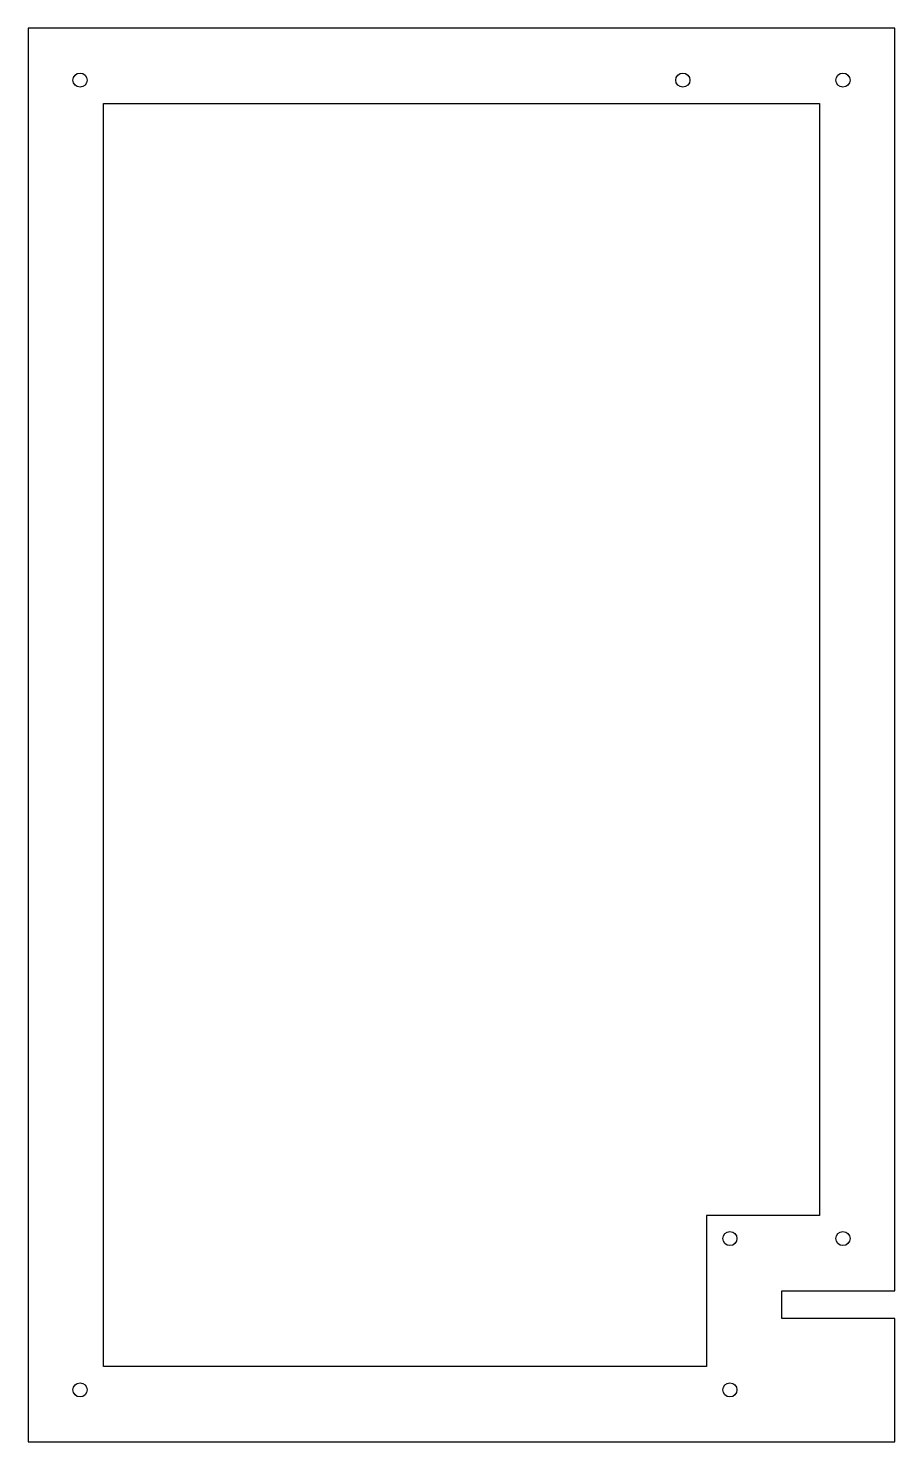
# Model space of a CAD drawing. Header units: millimetres. Extents: x -46 to 46, y -75 to 75.
import ezdxf

# ---------------------------------------------------------------- set-up
doc = ezdxf.new("R2010")
doc.units = ezdxf.units.MM
doc.layers.get('0').update_dxf_attribs({"linetype": 'CONTINUOUS'})

msp = doc.modelspace()

# ---------------------------------------------------------------- linework, layer by layer
for p, q in [((-38, -67), (-38, 67)), ((-38, 67), (26, 67)), ((26, 67), (38, 67)), ((38, 67), (38, 45.86)), ((38, 45.86), (38, -51)), ((26, -51), (26, -67)), ((38, -51), (26, -51)), ((26, -67), (-38, -67))]:
    msp.add_line(p, q)
msp.add_lwpolyline([(46, -56), (46, 75), (-46, 75), (-46, -75), (46, -75), (46, -61.94), (34, -61.94), (34, -59), (46, -59)], close=True)
for centre in [(-40.5, 69.5), (23.5, 69.5), (40.5, 69.5), (28.5, -53.44), (40.5, -53.44), (-40.5, -69.5), (28.5, -69.5)]:
    msp.add_circle(centre, 0.75)

doc.saveas('drawing.dxf')
